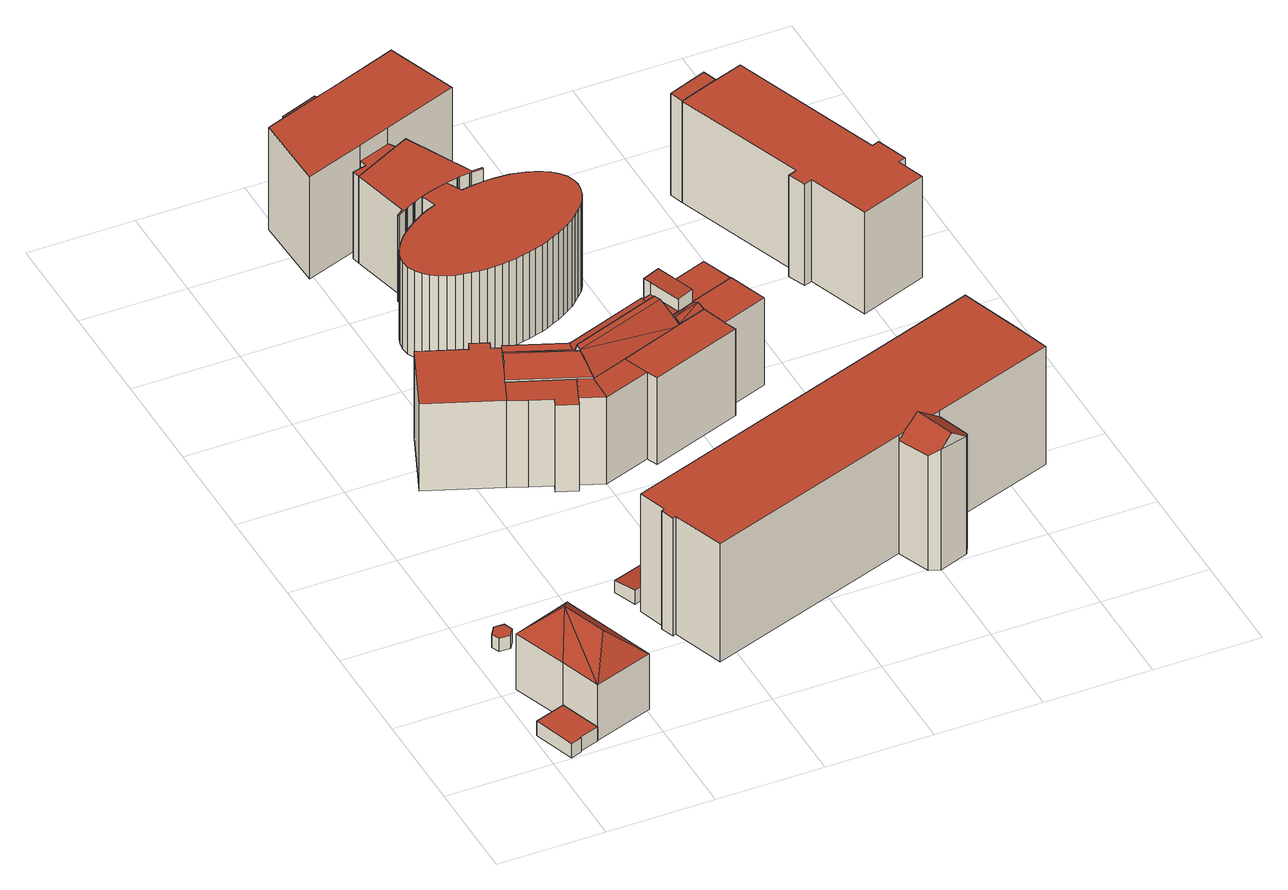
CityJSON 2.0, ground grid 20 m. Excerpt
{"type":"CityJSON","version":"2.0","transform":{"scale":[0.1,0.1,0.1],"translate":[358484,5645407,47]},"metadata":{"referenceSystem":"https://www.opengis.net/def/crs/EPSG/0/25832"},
"CityObjects":{
"building1":{"type":"Building","attributes":{"Gemeindeschluessel":"05315000","Geometrietyp2DReferenz":"3000","function":"31001_2000","roofType":"1000","measuredHeight":2.96},"geometry":[{"type":"Solid","lod":"2","boundaries":[[[[0,1,2,3]],[[4,5,1,0]],[[6,7,5,4]],[[8,9,7,6]],[[10,11,9,8]],[[3,2,11,10]],[[8,6,4,0,3,10]],[[1,5,7,9,11,2]]]],"semantics":{"surfaces":[{"type":"WallSurface"},{"type":"RoofSurface"},{"type":"GroundSurface"}],"values":[[0,0,0,0,0,0,1,2]]}}]},
"building2":{"type":"Building","attributes":{"Gemeindeschluessel":"05315000","Geometrietyp2DReferenz":"3000","function":"31001_1100","roofType":"1000","measuredHeight":2.76},"geometry":[{"type":"Solid","lod":"2","boundaries":[[[[12,13,14,15]],[[16,17,13,12]],[[18,19,17,16]],[[20,21,19,18]],[[22,23,21,20]],[[15,14,23,22]],[[20,18,16,12,15,22]],[[13,17,19,21,23,14]]]],"semantics":{"surfaces":[{"type":"WallSurface"},{"type":"RoofSurface"},{"type":"GroundSurface"}],"values":[[0,0,0,0,0,0,1,2]]}}]},
"building3":{"type":"Building","attributes":{"Gemeindeschluessel":"05315000","Geometrietyp2DReferenz":"3000","function":"31001_2000","roofType":"5000","measuredHeight":17.21},"address":[{"country":"Germany","locality":"Köln","thoroughfareNumber":"16","thoroughfareName":"Brügelmannstr."}],"geometry":[{"type":"Solid","lod":"2","boundaries":[[[[24,25,26,27]],[[28,29,25,24]],[[30,31,29,28]],[[32,33,31,30]],[[27,26,33,32]],[[28,34,35]],[[30,28,35]],[[35,32,30]],[[28,24,34]],[[34,24,27,35]],[[27,32,35]],[[25,29,31,33,26]]]],"semantics":{"surfaces":[{"type":"WallSurface"},{"type":"RoofSurface"},{"type":"GroundSurface"}],"values":[[0,0,0,0,0,1,1,1,1,1,1,2]]}}]},
"building4":{"type":"Building","attributes":{"Gemeindeschluessel":"05315000","Geometrietyp2DReferenz":"3000","function":"51009_1610","roofType":"2100","measuredHeight":3.06},"geometry":[{"type":"Solid","lod":"2","boundaries":[[[[36,37,38,39]],[[40,41,37,36]],[[42,43,41,40]],[[44,45,43,42]],[[39,38,45,44]],[[42,40,36,39,44]],[[37,41,43,45,38]]]],"semantics":{"surfaces":[{"type":"WallSurface"},{"type":"RoofSurface"},{"type":"GroundSurface"}],"values":[[0,0,0,0,0,1,2]]}}]},
"building5":{"type":"Building","attributes":{"Gemeindeschluessel":"05315000","Geometrietyp2DReferenz":"3000","function":"31001_2000"},"address":[{"country":"Germany","locality":"Köln","thoroughfareNumber":"1","thoroughfareName":"Brügelmannstr."}],"children":["building5-1","building5-2","building5-3","building5-4","building5-5","building5-6","building5-7","building5-8","building5-9","building5-10","building5-11","building5-12","building5-13","building5-14"]},
"building5-1":{"type":"BuildingPart","attributes":{"roofType":"1000","measuredHeight":18.28},"parents":["building5"],"geometry":[{"type":"Solid","lod":"2","boundaries":[[[[46,47,48,49,50]],[[51,52,53,47,46]],[[46,50,54,51]],[[48,47,53,55,56]],[[57,54,50,49]],[[56,57,49,48]],[[58,52,51,54,57]],[[56,55,58,57]],[[53,52,58,55]]]],"semantics":{"surfaces":[{"type":"WallSurface"},{"type":"RoofSurface"},{"type":"GroundSurface"},{"type":"ClosureSurface"}],"values":[[0,0,1,2,0,3,0,3,3]]}}]},
"building5-2":{"type":"BuildingPart","attributes":{"roofType":"3100","measuredHeight":20.3},"parents":["building5"],"geometry":[{"type":"Solid","lod":"2","boundaries":[[[[59,60,61]],[[62,63,64,60,59]],[[64,65,66,61]],[[61,60,64]],[[67,68,69,70,71]],[[72,73,74,62,59,75,76]],[[68,67,72,76]],[[71,77,74,73,72,67]],[[75,59,61,78]],[[68,76,75,78,79,69]],[[79,78,61,66,80]],[[81,70,69,79,80]],[[82,62,74,77]],[[81,80,66,83]],[[71,70,81,77]],[[81,83,82,77]],[[65,83,66]],[[63,62,82]],[[65,64,63,82,83]]]],"semantics":{"surfaces":[{"type":"WallSurface"},{"type":"RoofSurface"},{"type":"GroundSurface"},{"type":"ClosureSurface"}],"values":[[0,1,1,1,2,0,3,3,0,3,0,3,0,0,3,3,0,0,3]]}}]},
"building5-3":{"type":"BuildingPart","attributes":{"roofType":"1000","measuredHeight":18.17},"parents":["building5"],"geometry":[{"type":"Solid","lod":"2","boundaries":[[[[84,85,86,87]],[[88,89,84,87]],[[71,90,86,85]],[[85,84,89,77,71]],[[77,89,88,91]],[[71,77,91,90]],[[87,86,90,91,88]]]],"semantics":{"surfaces":[{"type":"WallSurface"},{"type":"RoofSurface"},{"type":"GroundSurface"},{"type":"ClosureSurface"}],"values":[[0,1,2,3,0,3,3]]}}]},
"building5-4":{"type":"BuildingPart","attributes":{"roofType":"1000","measuredHeight":18.18},"parents":["building5"],"geometry":[{"type":"Solid","lod":"2","boundaries":[[[[92,93,94,95]],[[96,97,93,92]],[[98,99,97,96]],[[100,101,99,98]],[[102,103,101,100]],[[100,98,96,92,95,72,76,102]],[[67,94,93,97,99,101,103,68]],[[68,76,72,67]],[[67,72,95,94]],[[102,76,68,103]]]],"semantics":{"surfaces":[{"type":"WallSurface"},{"type":"RoofSurface"},{"type":"GroundSurface"},{"type":"ClosureSurface"}],"values":[[0,0,0,0,0,1,2,3,3,3]]}}]},
"building5-5":{"type":"BuildingPart","attributes":{"roofType":"1000","measuredHeight":18.24},"parents":["building5"],"geometry":[{"type":"Solid","lod":"2","boundaries":[[[[104,105,106,107]],[[104,107,108,109,110,111]],[[112,106,105,113,114]],[[115,116,109,108]],[[112,116,115,108,107,106]],[[114,117,116,112]],[[117,118,110,109,116]],[[105,104,111,119,113]],[[119,111,110,118]],[[113,119,118,117,114]]]],"semantics":{"surfaces":[{"type":"WallSurface"},{"type":"RoofSurface"},{"type":"GroundSurface"},{"type":"ClosureSurface"}],"values":[[0,1,2,0,3,3,3,3,0,3]]}}]},
"building5-6":{"type":"BuildingPart","attributes":{"roofType":"2100","measuredHeight":18.73},"parents":["building5"],"geometry":[{"type":"Solid","lod":"2","boundaries":[[[[120,121,122,123,124,125]],[[126,120,125,127,79,80]],[[123,122,70,69]],[[127,125,124]],[[79,127,124,123,69]],[[121,120,126]],[[70,122,121,126,80]],[[70,80,79,69]]]],"semantics":{"surfaces":[{"type":"WallSurface"},{"type":"RoofSurface"},{"type":"GroundSurface"},{"type":"ClosureSurface"}],"values":[[0,1,2,0,3,0,3,3]]}}]},
"building5-7":{"type":"BuildingPart","attributes":{"roofType":"1000","measuredHeight":18.18},"parents":["building5"],"geometry":[{"type":"Solid","lod":"2","boundaries":[[[[128,129,130,131]],[[49,48,129,128]],[[128,131,132,57,49]],[[130,129,48,56,133]],[[133,132,131,130]],[[48,49,57,56]],[[56,57,132,133]]]],"semantics":{"surfaces":[{"type":"WallSurface"},{"type":"RoofSurface"},{"type":"GroundSurface"},{"type":"ClosureSurface"}],"values":[[0,0,1,2,3,3,3]]}}]},
"building5-8":{"type":"BuildingPart","attributes":{"roofType":"1000","measuredHeight":18.27},"parents":["building5"],"geometry":[{"type":"Solid","lod":"2","boundaries":[[[[134,135,136,137]],[[138,139,135,134]],[[140,141,139,138]],[[142,143,141,140]],[[144,145,143,142]],[[124,123,145,144]],[[137,136,103,102,146]],[[75,78,127,124,144,142,140,138,134,137,146]],[[135,139,141,143,145,123,69,68,103,136]],[[76,75,146,102]],[[127,78,79]],[[69,79,78,75,76,68]],[[103,68,76,102]],[[123,124,127,79,69]]]],"semantics":{"surfaces":[{"type":"WallSurface"},{"type":"RoofSurface"},{"type":"GroundSurface"},{"type":"ClosureSurface"}],"values":[[0,0,0,0,0,0,0,1,2,0,0,3,3,3]]}}]},
"building5-9":{"type":"BuildingPart","attributes":{"roofType":"3100","measuredHeight":18.88},"parents":["building5"],"geometry":[{"type":"Solid","lod":"2","boundaries":[[[[57,147,58]],[[148,147,57]],[[57,132,119,118,149,148]],[[150,58,147]],[[147,148,150]],[[113,133,56,55,151,114]],[[114,117,118,119,113]],[[133,132,57,56]],[[113,119,132,133]],[[56,57,58,55]],[[55,58,150,152,151]],[[152,150,153]],[[152,117,114,151]],[[152,153,118,117]],[[148,149,153,150]],[[149,118,153]]]],"semantics":{"surfaces":[{"type":"WallSurface"},{"type":"RoofSurface"},{"type":"GroundSurface"},{"type":"ClosureSurface"}],"values":[[0,1,1,1,1,2,3,3,3,3,3,0,3,3,0,3]]}}]},
"building5-10":{"type":"BuildingPart","attributes":{"roofType":"2100","measuredHeight":20.92},"parents":["building5"],"geometry":[{"type":"Solid","lod":"2","boundaries":[[[[154,155,105,104,156]],[[157,158,155,154]],[[159,131,130,158,157]],[[159,157,154,156,160,161]],[[105,155,158,130,133,113]],[[111,160,156,104]],[[105,113,119,111,104]],[[132,131,159,161]],[[133,130,131,132]],[[111,119,132,161,160]],[[132,119,113,133]]]],"semantics":{"surfaces":[{"type":"WallSurface"},{"type":"RoofSurface"},{"type":"GroundSurface"},{"type":"ClosureSurface"}],"values":[[0,0,0,1,2,0,3,0,3,0,3]]}}]},
"building5-11":{"type":"BuildingPart","attributes":{"roofType":"1000","measuredHeight":18.21},"parents":["building5"],"geometry":[{"type":"Solid","lod":"2","boundaries":[[[[162,95,94,85,84,163]],[[73,162,163,74]],[[94,67,71,85]],[[95,162,73,72]],[[67,94,95,72]],[[72,73,74,89,71,67]],[[89,74,163,84]],[[85,71,89,84]]]],"semantics":{"surfaces":[{"type":"WallSurface"},{"type":"RoofSurface"},{"type":"GroundSurface"},{"type":"ClosureSurface"}],"values":[[0,1,2,0,3,3,0,3]]}}]},
"building5-12":{"type":"BuildingPart","attributes":{"roofType":"2100","measuredHeight":18.67},"parents":["building5"],"geometry":[{"type":"Solid","lod":"2","boundaries":[[[[164,107,106,122,121]],[[126,165,115,108,164,121]],[[112,70,122,106]],[[107,164,108]],[[116,112,106,107,108,115]],[[116,115,165,80,81]],[[70,112,116,81]],[[80,165,126]],[[70,81,80,126,121,122]]]],"semantics":{"surfaces":[{"type":"WallSurface"},{"type":"RoofSurface"},{"type":"GroundSurface"},{"type":"ClosureSurface"}],"values":[[0,1,2,0,3,0,3,0,3]]}}]},
"building5-13":{"type":"BuildingPart","attributes":{"roofType":"1000","measuredHeight":18.17},"parents":["building5"],"geometry":[{"type":"Solid","lod":"2","boundaries":[[[[166,167,53,52]],[[168,169,167,166]],[[87,86,169,168]],[[168,166,52,58,88,87]],[[151,55,53,167,169,86,90]],[[150,152,91,88,58]],[[55,151,152,150,58]],[[91,152,151,90]],[[58,52,53,55]],[[88,91,90,86,87]]]],"semantics":{"surfaces":[{"type":"WallSurface"},{"type":"RoofSurface"},{"type":"GroundSurface"},{"type":"ClosureSurface"}],"values":[[0,0,0,1,2,0,3,3,3,3]]}}]},
"building5-14":{"type":"BuildingPart","attributes":{"roofType":"9999","measuredHeight":20.65},"parents":["building5"],"geometry":[{"type":"Solid","lod":"2","boundaries":[[[[170,171,109,116]],[[116,81,83,65,170]],[[152,153,149,172,173]],[[173,63,82,77,91,152]],[[171,170,173,172]],[[112,114,151,90,71,70]],[[70,81,116,112]],[[116,117,114,112]],[[114,117,152,151]],[[90,91,77,71]],[[151,152,91,90]],[[71,77,81,70]],[[171,172,149,118,110,109]],[[109,110,118,117,116]],[[118,153,152,117]],[[149,153,118]],[[170,65,64,63,173]],[[83,81,77,82]],[[65,83,82,63,64]]]],"semantics":{"surfaces":[{"type":"RoofSurface"},{"type":"GroundSurface"},{"type":"ClosureSurface"},{"type":"WallSurface"}],"values":[[0,0,0,0,0,1,2,2,2,2,2,2,3,2,2,2,3,2,2]]}}]},
"building6":{"type":"Building","attributes":{"Gemeindeschluessel":"05315000","Geometrietyp2DReferenz":"3000","function":"31001_2000"},"address":[{"country":"Germany","locality":"Köln","thoroughfareNumber":"5","thoroughfareName":"Brügelmannstr."}],"children":["building6-1","building6-2"]},
"building6-1":{"type":"BuildingPart","attributes":{"roofType":"1000","measuredHeight":21.43},"parents":["building6"],"geometry":[{"type":"Solid","lod":"2","boundaries":[[[[174,175,176,177]],[[178,179,180,175,174]],[[181,182,183,184,185]],[[186,187,182,181]],[[188,189,187,186]],[[190,191,189,188]],[[177,176,191,190]],[[188,186,181,185,178,174,177,190]],[[175,180,183,182,187,189,191,176]],[[179,178,185,184]],[[183,180,179,184]]]],"semantics":{"surfaces":[{"type":"WallSurface"},{"type":"RoofSurface"},{"type":"GroundSurface"},{"type":"ClosureSurface"}],"values":[[0,0,0,0,0,0,0,1,2,0,3]]}}]},
"building6-2":{"type":"BuildingPart","attributes":{"roofType":"1000","measuredHeight":18.17},"parents":["building6"],"geometry":[{"type":"Solid","lod":"2","boundaries":[[[[192,193,194,195]],[[184,183,193,192]],[[195,194,180,179]],[[184,192,195,179]],[[193,183,180,194]],[[183,184,179,180]]]],"semantics":{"surfaces":[{"type":"WallSurface"},{"type":"RoofSurface"},{"type":"GroundSurface"},{"type":"ClosureSurface"}],"values":[[0,0,0,1,2,3]]}}]},
"building7":{"type":"Building","attributes":{"Gemeindeschluessel":"05315000","Geometrietyp2DReferenz":"3000","function":"31001_2000"},"address":[{"country":"Germany","locality":"Köln","thoroughfareNumber":"3","thoroughfareName":"Brügelmannstr."}],"children":["building7-1","building7-2","building7-3"]},
"building7-1":{"type":"BuildingPart","attributes":{"roofType":"1000","measuredHeight":18.23},"parents":["building7"],"geometry":[{"type":"Solid","lod":"2","boundaries":[[[[196,197,198,199]],[[200,201,197,196]],[[202,203,201,200]],[[204,205,203,202]],[[206,207,205,204]],[[208,209,207,206]],[[210,211,209,208]],[[212,213,211,210]],[[214,215,213,212]],[[216,217,215,214]],[[218,219,217,216]],[[220,221,219,218]],[[222,223,221,220]],[[224,225,223,222]],[[226,227,225,224]],[[228,229,227,226]],[[230,231,229,228]],[[232,233,231,230]],[[234,235,233,232]],[[236,237,235,234]],[[238,239,237,236]],[[240,241,239,238]],[[242,243,241,240]],[[244,245,243,242]],[[246,247,245,244]],[[248,249,247,246]],[[250,251,249,248]],[[252,253,251,250]],[[254,255,253,252]],[[256,257,255,254]],[[258,259,257,256]],[[260,261,259,258]],[[262,263,261,260]],[[264,265,263,262]],[[266,267,265,264]],[[268,269,267,266]],[[270,271,269,268]],[[272,273,271,270]],[[274,275,273,272]],[[276,277,275,274]],[[278,279,277,276]],[[280,281,279,278]],[[282,283,281,280]],[[284,285,286,287]],[[288,289,285,284]],[[290,291,289,288]],[[292,293,291,290]],[[294,295,293,292]],[[296,297,295,294]],[[298,299,297,296]],[[300,301,299,298]],[[302,303,301,300]],[[304,305,303,302]],[[306,307,305,304]],[[308,309,307,306]],[[310,311,309,308]],[[312,313,311,310]],[[314,315,313,312]],[[316,317,315,314]],[[318,319,317,316]],[[199,198,319,318]],[[316,314,312,310,308,306,304,302,300,298,296,294,292,290,288,284,287,320,321,282,280,278,276,274,272,270,268,266,264,262,260,258,256,254,252,250,248,246,244,242,240,238,236,234,232,230,228,226,224,222,220,218,216,214,212,210,208,206,204,202,200,196,199,318]],[[197,201,203,205,207,209,211,213,215,217,219,221,223,225,227,229,231,233,235,237,239,241,243,245,247,249,251,253,255,257,259,261,263,265,267,269,271,273,275,277,279,281,283,322,323,286,285,289,291,293,295,297,299,301,303,305,307,309,311,313,315,317,319,198]],[[322,283,282,321]],[[323,322,321,320]],[[286,323,320,287]]]],"semantics":{"surfaces":[{"type":"WallSurface"},{"type":"RoofSurface"},{"type":"GroundSurface"},{"type":"ClosureSurface"}],"values":[[0,0,0,0,0,0,0,0,0,0,0,0,0,0,0,0,0,0,0,0,0,0,0,0,0,0,0,0,0,0,0,0,0,0,0,0,0,0,0,0,0,0,0,0,0,0,0,0,0,0,0,0,0,0,0,0,0,0,0,0,0,1,2,3,3,3]]}}]},
"building7-2":{"type":"BuildingPart","attributes":{"roofType":"1000","measuredHeight":18.24},"parents":["building7"],"geometry":[{"type":"Solid","lod":"2","boundaries":[[[[324,325,189,326]],[[327,328,329,330]],[[331,332,328,327]],[[333,191,332,331]],[[326,189,191,333]],[[331,327,330,324,326,333]],[[325,329,328,332,191,189]],[[329,325,324,330]]]],"semantics":{"surfaces":[{"type":"WallSurface"},{"type":"RoofSurface"},{"type":"GroundSurface"},{"type":"ClosureSurface"}],"values":[[0,0,0,0,0,1,2,3]]}}]},
"building7-3":{"type":"BuildingPart","attributes":{"roofType":"1000","measuredHeight":18.22},"parents":["building7"],"geometry":[{"type":"Solid","lod":"2","boundaries":[[[[334,335,283,282]],[[336,337,335,334]],[[338,339,337,336]],[[340,341,339,338]],[[342,343,341,340]],[[344,345,343,342]],[[346,347,345,344]],[[348,349,347,346]],[[350,351,349,348]],[[330,329,351,350]],[[352,353,325,324]],[[354,355,353,352]],[[356,357,355,354]],[[358,359,357,356]],[[360,361,359,358]],[[362,363,361,360]],[[364,365,363,362]],[[366,367,365,364]],[[368,369,367,366]],[[370,371,369,368]],[[287,286,371,370]],[[287,370,368,366,364,362,360,358,356,354,352,324,330,350,348,346,344,342,340,338,336,334,282,321,320]],[[283,335,337,339,341,343,345,347,349,351,329,325,353,355,357,359,361,363,365,367,369,371,286,323,322]],[[322,321,282,283]],[[329,330,324,325]],[[286,287,320,323]],[[323,320,321,322]]]],"semantics":{"surfaces":[{"type":"WallSurface"},{"type":"RoofSurface"},{"type":"GroundSurface"},{"type":"ClosureSurface"}],"values":[[0,0,0,0,0,0,0,0,0,0,0,0,0,0,0,0,0,0,0,0,0,1,2,3,3,3,3]]}}]},
"building8":{"type":"Building","attributes":{"Gemeindeschluessel":"05315000","Geometrietyp2DReferenz":"3000","function":"31001_2000"},"address":[{"country":"Germany","locality":"Köln","thoroughfareNumber":"18","thoroughfareName":"Brügelmannstr."}],"children":["building8-1","building8-2"]},
"building8-1":{"type":"BuildingPart","attributes":{"roofType":"1000","measuredHeight":24.86},"parents":["building8"],"geometry":[{"type":"Solid","lod":"2","boundaries":[[[[372,373,374,375]],[[376,377,373,372]],[[378,379,377,376]],[[380,381,382,379,378]],[[383,384,385]],[[386,387,383,385]],[[388,389,387,386]],[[390,391,389,388]],[[392,393,391,390]],[[394,395,393,392]],[[396,397,395,394]],[[375,374,397,396]],[[394,392,390,388,386,385,398,399,380,378,376,372,375,396]],[[373,377,379,382,383,387,389,391,393,395,397,374]],[[398,385,384]],[[381,380,399]],[[383,382,381,384]],[[381,399,398,384]]]],"semantics":{"surfaces":[{"type":"WallSurface"},{"type":"RoofSurface"},{"type":"GroundSurface"},{"type":"ClosureSurface"}],"values":[[0,0,0,0,0,0,0,0,0,0,0,0,1,2,0,0,3,3]]}}]},
"building8-2":{"type":"BuildingPart","attributes":{"roofType":"5000","measuredHeight":27.55},"parents":["building8"],"geometry":[{"type":"Solid","lod":"2","boundaries":[[[[400,401,382,381]],[[402,403,401,400]],[[404,405,403,402]],[[406,407,405,404]],[[384,383,407,406]],[[400,381,399,408,409,402]],[[409,408,398,384,406,404]],[[402,409,404]],[[401,403,405,407,383,382]],[[382,383,384,381]],[[408,399,398]],[[398,399,381,384]]]],"semantics":{"surfaces":[{"type":"WallSurface"},{"type":"RoofSurface"},{"type":"GroundSurface"},{"type":"ClosureSurface"}],"values":[[0,0,0,0,0,1,1,0,2,3,0,3]]}}]},
"building9":{"type":"Building","attributes":{"Gemeindeschluessel":"05315000","Geometrietyp2DReferenz":"3000","function":"31001_2000"},"address":[{"country":"Germany","locality":"Köln","thoroughfareNumber":"7","thoroughfareName":"Brügelmannstr."}],"children":["building9-1","building9-2"]},
"building9-1":{"type":"BuildingPart","attributes":{"roofType":"1000","measuredHeight":21.31},"parents":["building9"],"geometry":[{"type":"Solid","lod":"2","boundaries":[[[[410,411,412,413]],[[414,415,411,410]],[[416,417,415,414]],[[418,419,417,416]],[[420,421,419,418]],[[422,423,424,425]],[[426,427,423,422]],[[428,429,427,426]],[[430,431,429,428]],[[432,433,431,430]],[[434,435,433,432]],[[413,412,435,434]],[[432,430,428,426,422,425,420,418,416,414,410,413,434]],[[411,415,417,419,421,424,423,427,429,431,433,435,412]],[[421,420,425,424]]]],"semantics":{"surfaces":[{"type":"WallSurface"},{"type":"RoofSurface"},{"type":"GroundSurface"},{"type":"ClosureSurface"}],"values":[[0,0,0,0,0,0,0,0,0,0,0,0,1,2,3]]}}]},
"building9-2":{"type":"BuildingPart","attributes":{"roofType":"1000","measuredHeight":21.35},"parents":["building9"],"geometry":[{"type":"Solid","lod":"2","boundaries":[[[[436,437,438,439]],[[440,425,424,437,436]],[[439,438,421,420,441]],[[440,436,439,441]],[[437,424,421,438]],[[425,440,441,420]],[[421,424,425,420]]]],"semantics":{"surfaces":[{"type":"WallSurface"},{"type":"RoofSurface"},{"type":"GroundSurface"},{"type":"ClosureSurface"}],"values":[[0,0,0,1,2,0,3]]}}]}
},
"vertices":[
[34,2,30],[34,2,0],[55,9,0],[55,9,30],[8,81,30],[8,81,0],[66,101,30],[66,101,0],[92,24,30],[92,24,0],[54,11,30],[54,11,0],
[39,318,32],[39,318,5],[46,303,5],[46,303,32],[51,335,32],[51,335,5],[70,334,32],[70,334,5],[76,317,32],[76,317,5],[66,302,32],[66,302,5],
[205,62,118],[205,62,1],[142,244,1],[142,244,118],[92,24,118],[92,24,1],[66,101,118],[66,101,1],[29,204,118],[29,204,1],[133,88,173],[103,173,173],
[286,365,28],[286,365,3],[303,321,3],[303,321,33],[319,376,28],[319,376,3],[346,385,28],[346,385,3],[362,344,33],[362,344,3],
[744,750,191],[744,750,8],[718,822,8],[718,822,190],[718,822,191],[658,719,191],[658,719,190],[658,719,8],[633,792,191],[642,767,8],[633,792,8],[633,792,190],[642,767,190],
[262,734,194],[281,779,211],[290,803,194],[397,679,194],[398,714,206],[398,731,211],[399,752,198],[399,758,194],[372,690,8],[262,734,8],[290,803,8],[399,758,8],[397,679,8],[372,690,190],[372,690,191],[397,679,191],[262,734,191],[262,734,190],[397,679,185],[290,803,191],[290,803,189],[399,758,189],[399,758,185],[398,694,194],[399,754,194],
[396,624,190],[396,624,8],[485,656,8],[485,656,190],[467,704,190],[397,679,190],[467,704,8],[467,704,185],
[347,627,190],[347,627,8],[353,642,8],[353,642,190],[310,642,190],[310,642,8],[316,657,190],[316,657,8],[276,673,190],[276,673,8],[243,687,190],[243,687,8],
[578,840,191],[578,840,8],[559,833,8],[559,833,191],[564,821,191],[566,816,191],[581,773,191],[600,779,191],[565,818,8],[600,779,8],[581,773,8],[565,818,190],[565,818,185],[581,773,185],[581,773,190],[600,779,190],
[399,775,196],[399,775,195],[399,775,8],[296,817,8],[296,817,191],[296,817,196],[399,768,193],[292,807,191],
[696,882,190],[696,882,8],[610,851,8],[610,851,190],[632,791,190],[632,791,8],
[162,871,191],[162,871,8],[109,741,8],[109,741,191],[246,837,191],[246,837,8],[252,851,191],[252,851,8],[284,838,191],[284,838,8],[279,824,191],[279,824,8],[243,687,191],
[637,779,197],[586,761,197],[585,764,195],[590,749,190],[590,749,8],[590,749,185],[588,755,190],
[573,854,216],[573,854,8],[578,840,216],[605,865,218],[605,865,8],[610,851,218],[600,779,216],[632,791,218],
[353,642,191],[396,624,191],
[559,833,195],[399,758,190],
[666,697,190],[666,697,8],[493,635,190],[493,635,8],
[399,744,215],[569,805,215],[574,793,215],[398,730,215],
[185,1477,221],[185,1477,6],[190,1329,6],[190,1329,221],[244,1498,221],[244,1498,188],[244,1498,6],[456,1575,221],[456,1575,6],[324,1527,6],[324,1527,188],[324,1527,221],[504,1442,221],[504,1442,6],[362,1391,221],[362,1391,6],[301,1369,221],[301,1369,6],
[308,1557,188],[308,1557,6],[237,1531,6],[237,1531,188],
[587,1118,188],[587,1118,6],[593,1130,6],[593,1130,188],[579,1106,188],[579,1106,6],[569,1096,188],[569,1096,6],[559,1086,188],[559,1086,6],[549,1077,188],[549,1077,6],[537,1069,188],[537,1069,6],[526,1062,188],[526,1062,6],[514,1055,188],[514,1055,6],[501,1049,188],[501,1049,6],[488,1043,188],[488,1043,6],[476,1038,188],[476,1038,6],[462,1034,188],[462,1034,6],[449,1030,188],[449,1030,6],[436,1027,188],[436,1027,6],[422,1024,188],[422,1024,6],[408,1022,188],[408,1022,6],[395,1020,188],[395,1020,6],[381,1020,188],[381,1020,6],[367,1020,188],[367,1020,6],[353,1020,188],[353,1020,6],[339,1022,188],[339,1022,6],[325,1024,188],[325,1024,6],[312,1027,188],[312,1027,6],[299,1032,188],[299,1032,6],[286,1038,188],[286,1038,6],[274,1046,188],[274,1046,6],[264,1055,188],[264,1055,6],[256,1067,188],[256,1067,6],[250,1080,188],[250,1080,6],[248,1095,188],[248,1095,6],[250,1109,188],[250,1109,6],[254,1122,188],[254,1122,6],[261,1135,188],[261,1135,6],[269,1146,188],[269,1146,6],[278,1157,188],[278,1157,6],[288,1166,188],[288,1166,6],[299,1175,188],[299,1175,6],[310,1183,188],[310,1183,6],[322,1191,188],[322,1191,6],[334,1198,188],[334,1198,6],[346,1204,188],[346,1204,6],[361,1210,188],[361,1210,6],[353,1240,188],[353,1240,6],[419,1227,188],[419,1227,6],[405,1255,6],[405,1255,188],[436,1230,188],[436,1230,6],[453,1232,188],[453,1232,6],[466,1233,188],[466,1233,6],[480,1233,188],[480,1233,6],[494,1232,188],[494,1232,6],[508,1231,188],[508,1231,6],[522,1228,188],[522,1228,6],[535,1225,188],[535,1225,6],[548,1220,188],[548,1220,6],[561,1214,188],[561,1214,6],[573,1207,188],[573,1207,6],[583,1197,188],[583,1197,6],[592,1186,188],[592,1186,6],[597,1172,188],[597,1172,6],[599,1158,188],[599,1158,6],[597,1144,188],[597,1144,6],[388,1251,188],[370,1246,188],[370,1246,6],[388,1251,6],
[370,1378,188],[370,1378,6],[362,1391,188],[278,1348,188],[278,1348,6],[281,1333,6],[281,1333,188],[304,1354,188],[304,1354,6],[301,1369,188],
[336,1232,188],[336,1232,6],[334,1231,188],[334,1231,6],[331,1230,188],[331,1230,6],[318,1223,188],[318,1223,6],[315,1221,188],[315,1221,6],[313,1220,188],[313,1220,6],[297,1210,188],[297,1210,6],[295,1213,188],[295,1213,6],[307,1221,188],[307,1221,6],[394,1390,188],[394,1390,6],[456,1266,188],[456,1266,6],[475,1267,188],[475,1267,6],[475,1262,188],[475,1262,6],[454,1262,188],[454,1262,6],[451,1262,188],[451,1262,6],[450,1262,188],[450,1262,6],[430,1260,188],[430,1260,6],[428,1259,188],[428,1259,6],[426,1259,188],[426,1259,6],
[1013,544,252],[1013,544,4],[899,505,4],[899,505,252],[1051,433,252],[1051,433,4],[1074,364,252],[1074,364,4],[842,285,252],[842,285,240],[842,285,4],[753,255,4],[753,255,242],[753,255,252],[363,122,252],[363,122,4],[329,220,252],[329,220,4],[323,217,252],[323,217,4],[314,243,252],[314,243,4],[320,246,252],[320,246,4],[302,299,252],[302,299,4],[764,259,252],[827,280,252],
[863,224,240],[863,224,4],[853,205,252],[853,205,4],[797,185,258],[797,185,4],[777,193,245],[777,193,4],[794,269,279],[820,193,279],
[931,961,224],[931,961,11],[973,845,11],[973,845,224],[916,956,224],[916,956,11],[903,989,224],[903,989,11],[919,995,224],[919,995,11],[829,1242,224],[829,1242,11],[957,1288,224],[957,1288,11],[903,1269,11],[903,1269,224],[1061,1001,224],[1061,1001,11],[1075,1006,224],[1075,1006,11],[1096,948,224],[1096,948,11],[1082,943,224],[1082,943,11],[1100,891,224],[1100,891,11],
[894,1295,225],[894,1295,11],[820,1268,11],[820,1268,225],[903,1269,225],[829,1242,225]
]}
